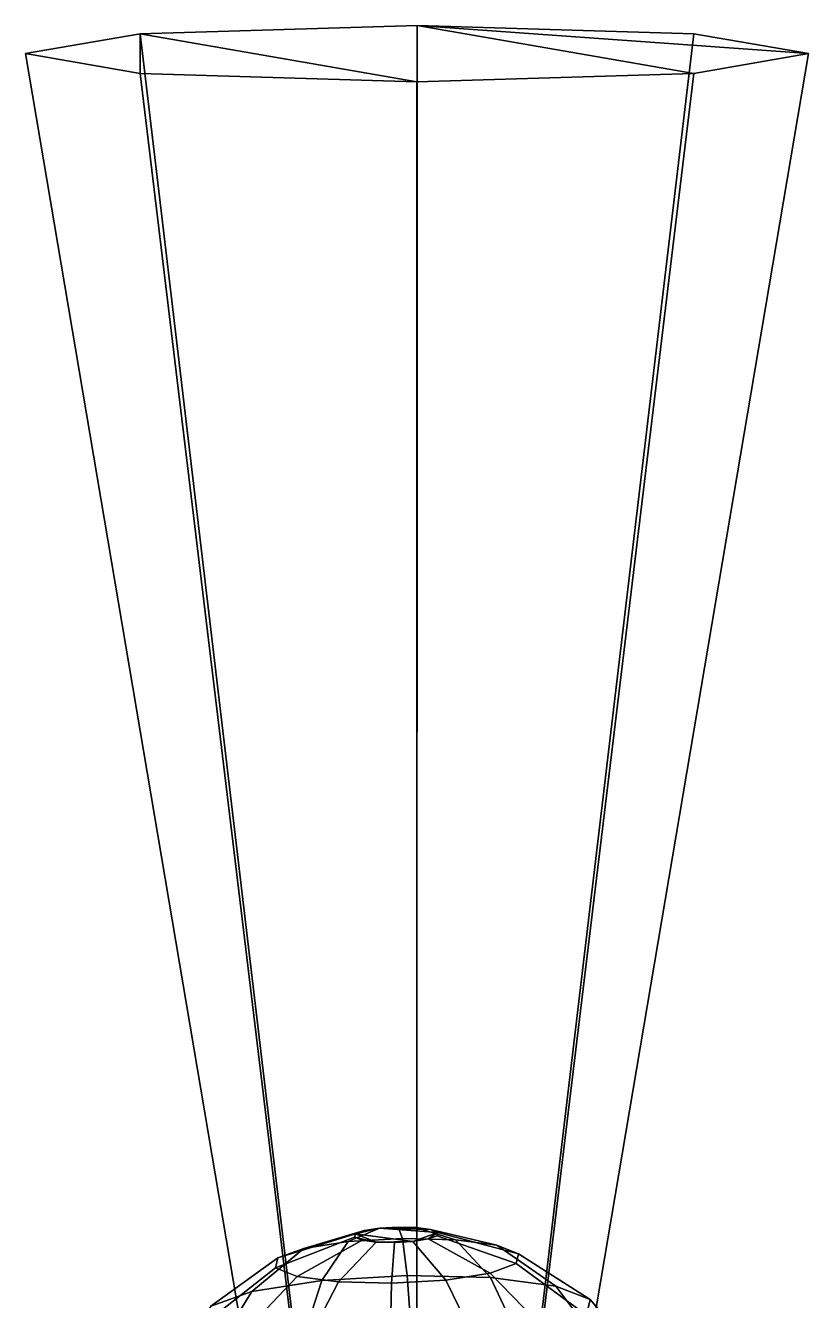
# Model space of a CAD drawing. Header units: metres. Extents: x -1.13 to 1.13, y -1.57 to 2.6.
# Drawn here: x -0.439 to 0.439, y 1.168 to 2.597 of the extents above; entities that cross this region are included whole.
import ezdxf

# ---------------------------------------------------------------- set-up
doc = ezdxf.new("R2010")
doc.units = ezdxf.units.M
doc.layers.add('REAR', color=9, linetype='CONTINUOUS')
doc.layers.add('TAIL', color=15, linetype='CONTINUOUS')

msp = doc.modelspace()

# ---------------------------------------------------------------- linework, layer by layer
at = {"layer": 'REAR', "color": 9}
for points in [[(-0.069842, 1.23936, -0.273699), (-0.158521, 1.20498, -0.278007), (-0.155846, 1.21613, -0.229036), (-0.068926, 1.24318, -0.256922)], [(-0.068926, 1.24318, -0.256922), (-0.155846, 1.21613, -0.229036), (-0.126713, 1.22665, -0.186481), (-0.058945, 1.24679, -0.242344)], [(-0.058945, 1.24679, -0.242344), (-0.126713, 1.22665, -0.186481), (-0.076892, 1.23444, -0.158772), (-0.041877, 1.24946, -0.232851)], [(-0.041877, 1.24946, -0.232851), (-0.076892, 1.23444, -0.158772), (-0.01625, 1.23799, -0.151396), (-0.021102, 1.25067, -0.230324)], [(-0.069842, 1.23936, -0.273699), (-0.068926, 1.24318, -0.256922), (-0.045587, 1.23399, -0.300779)], [(-0.041877, 1.24946, -0.232851), (0.02352, 1.24482, -0.262343), (-0.004445, 1.23472, -0.303191), (-0.068926, 1.24318, -0.256922)], [(-0.058945, 1.24679, -0.242344), (-0.041877, 1.24946, -0.232851), (-0.068926, 1.24318, -0.256922)], [(-0.068926, 1.24318, -0.256922), (-0.004445, 1.23472, -0.303191), (-0.045587, 1.23399, -0.300779)], [(-0.021102, 1.25067, -0.230324), (0.01519, 1.2481, -0.246691), (-0.041877, 1.24946, -0.232851)], [(0.02352, 1.24482, -0.262343), (-0.041877, 1.24946, -0.232851), (0.01519, 1.2481, -0.246691)], [(-0.021102, 1.25067, -0.230324), (-0.01625, 1.23799, -0.151396), (0.043202, 1.23657, -0.165814), (-0.000735, 1.25019, -0.235264)], [(-0.000735, 1.25019, -0.235264), (0.01519, 1.2481, -0.246691), (-0.021102, 1.25067, -0.230324)], [(0.012623, 1.2374, -0.293698), (-0.004445, 1.23472, -0.303191), (0.02352, 1.24482, -0.262343)], [(-0.000735, 1.25019, -0.235264), (0.043202, 1.23657, -0.165814), (0.089688, 1.23047, -0.19917), (0.01519, 1.2481, -0.246691)], [(0.022604, 1.241, -0.27912), (0.012623, 1.2374, -0.293698), (0.02352, 1.24482, -0.262343)], [(0.01519, 1.2481, -0.246691), (0.089688, 1.23047, -0.19917), (0.114002, 1.22089, -0.244858), (0.02352, 1.24482, -0.262343)], [(0.02352, 1.24482, -0.262343), (0.114002, 1.22089, -0.244858), (0.111328, 1.20974, -0.293829), (0.022604, 1.241, -0.27912)], [(-0.126713, 1.22665, -0.186481), (-0.185191, 1.1786, -0.130636), (-0.106652, 1.1909, -0.086955), (-0.076892, 1.23444, -0.158772)], [(-0.061512, 1.23608, -0.289351), (-0.134207, 1.19541, -0.323695), (-0.158521, 1.20498, -0.278007), (-0.069842, 1.23936, -0.273699)], [(-0.045587, 1.23399, -0.300779), (-0.08772, 1.1893, -0.357051), (-0.134207, 1.19541, -0.323695), (-0.061512, 1.23608, -0.289351)], [(-0.076892, 1.23444, -0.158772), (-0.106652, 1.1909, -0.086955), (-0.011056, 1.19648, -0.075327), (-0.01625, 1.23799, -0.151396)], [(-0.02522, 1.23351, -0.305718), (-0.028268, 1.18788, -0.371469), (-0.08772, 1.1893, -0.357051), (-0.045587, 1.23399, -0.300779)], [(-0.061512, 1.23608, -0.289351), (-0.069842, 1.23936, -0.273699), (-0.045587, 1.23399, -0.300779)], [(-0.02522, 1.23351, -0.305718), (-0.045587, 1.23399, -0.300779), (-0.004445, 1.23472, -0.303191)], [(-0.004445, 1.23472, -0.303191), (0.032374, 1.19143, -0.364093), (-0.028268, 1.18788, -0.371469), (-0.02522, 1.23351, -0.305718)], [(-0.01625, 1.23799, -0.151396), (-0.011056, 1.19648, -0.075327), (0.082664, 1.19425, -0.098055), (0.043202, 1.23657, -0.165814)], [(0.012623, 1.2374, -0.293698), (0.082195, 1.19923, -0.336383), (0.032374, 1.19143, -0.364093), (-0.004445, 1.23472, -0.303191)], [(0.022604, 1.241, -0.27912), (0.111328, 1.20974, -0.293829), (0.082195, 1.19923, -0.336383), (0.012623, 1.2374, -0.293698)], [(0.043202, 1.23657, -0.165814), (0.082664, 1.19425, -0.098055), (0.155945, 1.18462, -0.150638), (0.089688, 1.23047, -0.19917)], [(0.089688, 1.23047, -0.19917), (0.155945, 1.18462, -0.150638), (0.194274, 1.16954, -0.222661), (0.114002, 1.22089, -0.244858)], [(-0.158521, 1.20498, -0.278007), (-0.235332, 1.14444, -0.274917), (-0.231116, 1.16201, -0.197719), (-0.155846, 1.21613, -0.229036)], [(-0.155846, 1.21613, -0.229036), (-0.231116, 1.16201, -0.197719), (-0.185191, 1.1786, -0.130636), (-0.126713, 1.22665, -0.186481)], [(0.114002, 1.22089, -0.244858), (0.194274, 1.16954, -0.222661), (0.190058, 1.15196, -0.29986), (0.111328, 1.20974, -0.293829)], [(-0.134207, 1.19541, -0.323695), (-0.197003, 1.12935, -0.34694), (-0.235332, 1.14444, -0.274917), (-0.158521, 1.20498, -0.278007)], [(0.111328, 1.20974, -0.293829), (0.190058, 1.15196, -0.29986), (0.144133, 1.13538, -0.366942), (0.082195, 1.19923, -0.336383)], [(-0.185191, 1.1786, -0.130636), (-0.22964, 1.10654, -0.079333), (-0.128747, 1.12234, -0.023218), (-0.106652, 1.1909, -0.086955)], [(-0.08772, 1.1893, -0.357051), (-0.123722, 1.11974, -0.399523), (-0.197003, 1.12935, -0.34694), (-0.134207, 1.19541, -0.323695)], [(-0.106652, 1.1909, -0.086955), (-0.128747, 1.12234, -0.023218), (-0.005941, 1.12951, -0.008281), (-0.011056, 1.19648, -0.075327)], [(-0.028268, 1.18788, -0.371469), (-0.030002, 1.11749, -0.422252), (-0.123722, 1.11974, -0.399523), (-0.08772, 1.1893, -0.357051)], [(0.032374, 1.19143, -0.364093), (0.065594, 1.12308, -0.410624), (-0.030002, 1.11749, -0.422252), (-0.028268, 1.18788, -0.371469)], [(-0.011056, 1.19648, -0.075327), (-0.005941, 1.12951, -0.008281), (0.114454, 1.12663, -0.037478), (0.082664, 1.19425, -0.098055)], [(0.082195, 1.19923, -0.336383), (0.144133, 1.13538, -0.366942), (0.065594, 1.12308, -0.410624), (0.032374, 1.19143, -0.364093)], [(0.082664, 1.19425, -0.098055), (0.114454, 1.12663, -0.037478), (0.208594, 1.11429, -0.105028), (0.155945, 1.18462, -0.150638)], [(-0.231116, 1.16201, -0.197719), (-0.288636, 1.08523, -0.165509), (-0.22964, 1.10654, -0.079333), (-0.185191, 1.1786, -0.130636)], [(0.155945, 1.18462, -0.150638), (0.208594, 1.11429, -0.105028), (0.257832, 1.0949, -0.197551), (0.194274, 1.16954, -0.222661)], [(0.194274, 1.16954, -0.222661), (0.257832, 1.0949, -0.197551), (0.252415, 1.07232, -0.296722), (0.190058, 1.15196, -0.29986)]]:
    msp.add_3dface(points, dxfattribs=at)
at = {"layer": 'TAIL', "color": 15}
for points in [[(-0.438754, 2.56589, -0.55489), (-0.173919, 1.00131, -0.234131), (-0.122964, 1.01014, -0.208381), (-0.310206, 2.58816, -0.489928)], [(-0.438754, 2.56589, -0.55489), (-0.310206, 2.58816, -0.489928), (-0.310208, 2.54363, -0.619853)], [(-0.310206, 2.58816, -0.489928), (0.000133, 2.53438, -0.646761), (-0.310208, 2.54363, -0.619853)], [(-0.310206, 2.58816, -0.489928), (-0.122964, 1.01014, -0.208381), (0.000053, 1.01378, -0.197715), (0.000137, 2.59737, -0.463019)], [(0.000137, 2.59737, -0.463019), (0.310475, 2.54359, -0.619853), (0.000133, 2.53438, -0.646761), (-0.310206, 2.58816, -0.489928)], [(0.000137, 2.59737, -0.463019), (0.000053, 1.01378, -0.197715), (0.12307, 1.01012, -0.208381), (0.310477, 2.58812, -0.489928)], [(0.310477, 2.58812, -0.489928), (0.439024, 2.56585, -0.55489), (0.000137, 2.59737, -0.463019)], [(0.310475, 2.54359, -0.619853), (0.000137, 2.59737, -0.463019), (0.439024, 2.56585, -0.55489)], [(0.310477, 2.58812, -0.489928), (0.12307, 1.01012, -0.208381), (0.174025, 1.00129, -0.234131), (0.439024, 2.56585, -0.55489)], [(-0.310208, 2.54363, -0.619853), (-0.122965, 0.992477, -0.259882), (-0.173919, 1.00131, -0.234131), (-0.438754, 2.56589, -0.55489)], [(0.439024, 2.56585, -0.55489), (0.174025, 1.00129, -0.234131), (0.123069, 0.992464, -0.259882), (0.310475, 2.54359, -0.619853)], [(0.000133, 2.53438, -0.646761), (0.000052, 0.988816, -0.270548), (-0.122965, 0.992477, -0.259882), (-0.310208, 2.54363, -0.619853)], [(0.310475, 2.54359, -0.619853), (0.123069, 0.992464, -0.259882), (0.000052, 0.988816, -0.270548), (0.000133, 2.53438, -0.646761)]]:
    msp.add_3dface(points, dxfattribs=at)

doc.saveas('drawing.dxf')
